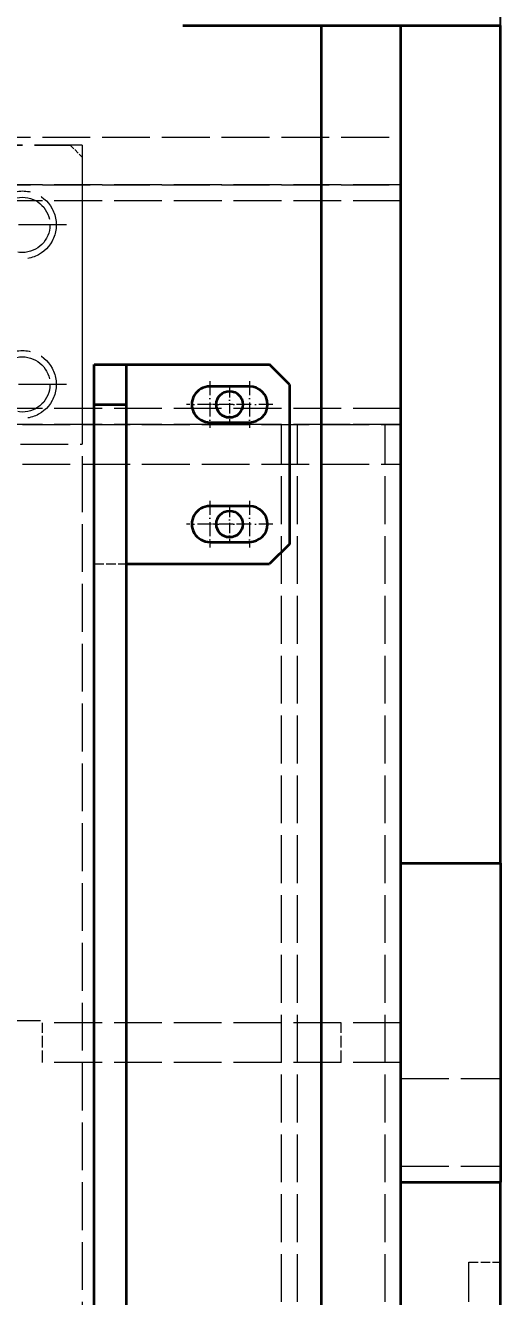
# Model space of a CAD drawing. Extents: x 0 to 18500, y -51 to 3802.
# Drawn here: x 2555.4 to 2674.6, y 2926.8 to 3245.5 of the extents above; entities that cross this region are included whole.
import ezdxf

# ---------------------------------------------------------------- set-up
doc = ezdxf.new("R2010")
doc.units = 0
doc.header["$MEASUREMENT"] = 0
for name, pattern in [('CENTER-HOKUTO', [23, 20, -1, 1, -1]), ('DASHDOT', [18.5, 12, -3, 0.5, -3]), ('DASHED', [15, 12, -3]), ('HIDDEN-HOKUTO', [3.8, 2.5, -1.3])]:
    doc.linetypes.add(name, pattern=pattern)
doc.layers.get('0').update_dxf_attribs({"linetype": 'CONTINUOUS'})
doc.layers.get('DEFPOINTS').update_dxf_attribs({"linetype": 'CONTINUOUS'})
for name, color, linetype in [('AM_7', 2, 'CENTER-HOKUTO'), ('AM_HID', 1, 'HIDDEN-HOKUTO'), ('WORD_DIM', 253, 'CONTINUOUS')]:
    doc.layers.add(name, color=color, linetype=linetype)
doc.styles.get("Standard").update_dxf_attribs({"font": 'romans.shx', "bigfont": 'bigfont.shx'})
doc.dimstyles.new('1-8', dxfattribs={"dimscale": 8, "dimtxt": 3.5, "dimasz": 3, "dimexe": 1, "dimexo": 0, "dimgap": 1, "dimtad": 3, "dimdsep": 46, "dimtxsty": 'Standard', "dimblk1": 'OPEN', "dimblk2": 'OPEN', "dimsah": 1, "dimcen": 0, "dimclrd": 256, "dimclre": 256, "dimclrt": 3, "dimadec": 0, "dimazin": 0, "dimtfac": 1, "dimtmove": 0, "dimatfit": 3, "dimldrblk": 'OPEN', "dimfxl": 0, "dimtolj": 1, "dimtzin": 0, "dimarcsym": 0})

# ---------------------------------------------------------------- blocks, each defined once
blk = doc.blocks.new('_OPEN')
at = {"color": 0}
for p, q in [((-1, 0.167), (0, 0)), ((-1, -0.167), (0, 0)), ((0, 0), (-1, 0))]:
    blk.add_line(p, q, dxfattribs=at)
blk = doc.blocks.new('*D1559')
at = {"layer": 'DEFPOINTS', "color": 0, "linetype": 'Continuous'}
for p in [(2674.63, 3629.1), (1160.63, 3245.49), (2674.63, 3245.49)]:
    blk.add_point(p, dxfattribs=at)
at = {"layer": 'WORD_DIM', "linetype": 'Continuous', "lineweight": -2}
for p, q in [((1160.63, 3245.49), (1160.63, 3637.1)), ((2674.63, 3245.49), (2674.63, 3637.1)), ((1184.63, 3629.1), (2650.63, 3629.1))]:
    blk.add_line(p, q, dxfattribs=at)
at = {"layer": 'WORD_DIM', "linetype": 'Continuous', "lineweight": -2, "xscale": 24, "yscale": 24, "zscale": 24, "rotation": 180}
blk.add_blockref('_OPEN', (1160.63, 3629.1), dxfattribs=at)
at = {"layer": 'WORD_DIM', "linetype": 'Continuous', "lineweight": -2, "xscale": 24, "yscale": 24, "zscale": 24}
blk.add_blockref('_OPEN', (2674.63, 3629.1), dxfattribs=at)
at = {"layer": 'WORD_DIM', "color": 3, "linetype": 'Continuous', "insert": (1917.63, 3651.1), "char_height": 28, "attachment_point": 5}
blk.add_mtext('\\A1;1514', dxfattribs=at)

msp = doc.modelspace()

# ---------------------------------------------------------------- linework, layer by layer
at = {"color": 7, "lineweight": 35}
for p, q in [((2594.89905, 3245.48996), (2629.62513, 3245.48996)), ((2629.62513, 3245.48996), (2629.62415, 2370.48996)), ((2629.62513, 3245.48996), (2649.62513, 3245.48996)), ((2649.62488, 3085.48996), (2649.62513, 3245.48996)), ((2649.62513, 3245.48996), (2674.62513, 3245.48996)), ((2674.62488, 3085.48996), (2674.62513, 3245.48996)), ((2582.62513, 3160.49008), (2616.62513, 3160.48996)), ((2621.62513, 3155.48996), (2621.62488, 3115.48996)), ((2572.6239, 2397.99265), (2572.62464, 3150.49008)), ((2580.62464, 3150.49008), (2580.6239, 2397.99265)), ((2582.62488, 3110.49008), (2616.62488, 3110.48996)), ((2649.62464, 3035.48996), (2649.62464, 3085.48996)), ((2674.62464, 3035.48996), (2674.62464, 3085.48996)), ((2649.62415, 2955.48996), (2649.62464, 3035.48996)), ((2649.62464, 3035.48996), (2674.62464, 3035.48996)), ((2674.62464, 3035.48996), (2674.62415, 2955.48996)), ((2649.62415, 2785.48996), (2649.62415, 2955.48996)), ((2649.62415, 2955.48996), (2674.62415, 2955.48996)), ((2674.62415, 2785.48996), (2674.62415, 2955.48996))]:
    msp.add_line(p, q, dxfattribs=at)
at = {"color": 7, "lineweight": 35, "ltscale": 0.25}
for p, q in [((2572.62464, 3150.49008), (2572.62488, 3160.49008)), ((2580.62488, 3160.49008), (2580.62464, 3150.49008)), ((2611.62513, 3154.98996), (2601.62513, 3154.98996)), ((2601.62513, 3145.98996), (2611.62513, 3145.98996)), ((2611.62488, 3124.98996), (2601.62488, 3124.98996)), ((2601.62488, 3115.98996), (2611.62488, 3115.98996))]:
    msp.add_line(p, q, dxfattribs=at)
at = {"color": 7, "lineweight": 35, "ltscale": 0.2}
for p, q in [((2572.62488, 3160.49008), (2580.62488, 3160.49008)), ((2572.62464, 3150.49008), (2580.62464, 3150.49008))]:
    msp.add_line(p, q, dxfattribs=at)
at = {"color": 7, "lineweight": 35, "ltscale": 0.05}
for p, q in [((2580.62513, 3160.49008), (2582.62513, 3160.49008)), ((2580.62488, 3110.49008), (2582.62488, 3110.49008))]:
    msp.add_line(p, q, dxfattribs=at)
at = {"color": 7, "lineweight": 35, "ltscale": 0.176777}
for p, q in [((2621.62513, 3155.48996), (2616.62513, 3160.48996)), ((2621.62488, 3115.48996), (2616.62488, 3110.48996))]:
    msp.add_line(p, q, dxfattribs=at)
at = {"color": 7, "lineweight": 35}
for centre in [(2606.62513, 3150.48996), (2606.62513, 3120.48996)]:
    msp.add_circle(centre, 3.3235, dxfattribs=at)
for centre, start, end in [((2601.62513, 3150.48996), 89.9999274, 269.9999292), ((2611.62513, 3150.48996), 269.9999292, 89.9999274), ((2601.62488, 3120.48996), 89.9999274, 269.9999292), ((2611.62488, 3120.48996), 269.9999292, 89.9999274)]:
    msp.add_arc(centre, 4.5, start, end, dxfattribs=at)
at = {"layer": 'AM_7', "color": 2, "linetype": 'DASHDOT', "lineweight": 13}
for p, q in [((2565.67566, 3195.49008), (2543.57581, 3195.49008)), ((2565.67566, 3155.49008), (2543.57581, 3155.49008)), ((2559.12513, 2995.99008), (2429.12513, 2995.99008))]:
    msp.add_line(p, q, dxfattribs=at)
at = {"layer": 'AM_7', "color": 2, "linetype": 'DASHDOT', "lineweight": 13, "ltscale": 0.292502}
for p, q in [((2601.62513, 3156.34006), (2601.62513, 3144.63998)), ((2611.62513, 3156.34006), (2611.62513, 3144.63998)), ((2601.62488, 3126.34006), (2601.62488, 3114.63998)), ((2611.62488, 3126.34006), (2611.62488, 3114.63998))]:
    msp.add_line(p, q, dxfattribs=at)
at = {"layer": 'AM_7', "color": 2, "linetype": 'DASHDOT', "lineweight": 13, "ltscale": 0.216028}
for p, q in [((2606.62513, 3154.81052), (2606.62513, 3146.1694)), ((2610.94544, 3150.48996), (2602.30432, 3150.48996)), ((2606.62513, 3124.81052), (2606.62513, 3116.1694)), ((2610.94544, 3120.48996), (2602.30432, 3120.48996))]:
    msp.add_line(p, q, dxfattribs=at)
at = {"layer": 'AM_7', "color": 2, "linetype": 'DASHDOT', "lineweight": 13, "ltscale": 0.292499}
for p, q in [((2607.47498, 3150.48996), (2595.77503, 3150.48996)), ((2617.47498, 3150.48996), (2605.77503, 3150.48996)), ((2607.47498, 3120.48996), (2595.77503, 3120.48996)), ((2617.47498, 3120.48996), (2605.77503, 3120.48996))]:
    msp.add_line(p, q, dxfattribs=at)
at = {"layer": 'AM_HID', "color": 1, "linetype": 'DASHED', "lineweight": 13}
for p, q in [((2649.62513, 3245.48996), (2649.62415, 2495.48996)), ((2409.62513, 3217.4902), (2649.62513, 3217.48996)), ((2569.62561, 3215.48996), (2419.62561, 3215.4902)), ((2422.62561, 3215.4902), (2566.62561, 3215.48996)), ((2569.62561, 3215.48996), (2569.62561, 3140.48996)), ((2569.62561, 3212.48996), (2569.62561, 3135.48996)), ((2649.62561, 3205.48996), (2404.62488, 3205.4902)), ((2409.62513, 3205.4902), (2649.62513, 3205.48996)), ((2649.62561, 3201.48996), (1185.62549, 3201.49167)), ((2649.62537, 3149.48996), (1185.62537, 3149.49167)), ((2649.62537, 3145.48996), (2449.62464, 3145.4902)), ((2554.62513, 3145.49008), (2649.62513, 3145.48996)), ((2619.62464, 2595.48996), (2619.62561, 3145.48996)), ((2623.62464, 2595.48996), (2623.62561, 3145.48996)), ((2645.62464, 2595.48996), (2645.62561, 3145.48996)), ((2449.12488, 3140.4902), (2569.62561, 3140.48996)), ((2554.62513, 3135.49008), (2649.62513, 3135.48996)), ((2569.62561, 3135.48996), (2569.62513, 2605.48996)), ((2649.62488, 2995.48996), (2559.62488, 2995.49008)), ((2649.62488, 2985.48996), (2559.62488, 2985.49008)), ((2649.62439, 2981.48996), (2674.62439, 2981.48996)), ((2649.62464, 2981.48996), (2674.62464, 2981.48996)), ((2649.62464, 2981.48996), (2674.62464, 2981.48996)), ((2649.62439, 2959.48996), (2674.62439, 2959.48996)), ((2649.62464, 2959.48996), (2674.62464, 2959.48996)), ((2649.62464, 2959.48996), (2674.62464, 2959.48996)), ((2666.62439, 2805.48996), (2666.62464, 2935.48996))]:
    msp.add_line(p, q, dxfattribs=at)
at = {"layer": 'AM_HID', "color": 1, "linetype": 'DASHED', "lineweight": 13, "ltscale": 0.106066}
msp.add_line((2566.62561, 3215.48996), (2569.62561, 3212.48996), dxfattribs=at)
at = {"layer": 'AM_HID', "color": 1, "linetype": 'DASHED', "lineweight": 13, "ltscale": 0.3}
msp.add_line((2649.62513, 3205.48996), (2649.62513, 3217.48996), dxfattribs=at)
at = {"layer": 'AM_HID', "color": 1, "linetype": 'DASHED', "lineweight": 13, "ltscale": 0.15}
for p, q in [((2619.62561, 3145.48996), (2625.62561, 3145.48996)), ((2649.62561, 3145.48996), (2643.62561, 3145.48996))]:
    msp.add_line(p, q, dxfattribs=at)
at = {"layer": 'AM_HID', "color": 1, "linetype": 'DASHED', "lineweight": 13, "ltscale": 0.25}
for p, q in [((2619.62561, 3135.48996), (2619.62561, 3145.48996)), ((2649.62513, 3135.48996), (2649.62513, 3145.48996)), ((2559.62488, 2985.49008), (2559.62488, 2995.49008)), ((2634.62513, 2985.48996), (2634.62513, 2995.48996)), ((2649.62488, 2985.48996), (2649.62488, 2995.48996))]:
    msp.add_line(p, q, dxfattribs=at)
at = {"layer": 'AM_HID', "color": 1, "linetype": 'DASHED', "lineweight": 13, "ltscale": 0.45}
msp.add_line((2643.62561, 3145.48996), (2625.62561, 3145.48996), dxfattribs=at)
at = {"layer": 'AM_HID', "color": 1, "linetype": 'DASHED', "lineweight": 13, "ltscale": 0.2}
for p, q in [((2572.62488, 3110.49008), (2580.62488, 3110.49008)), ((2666.62464, 2935.48996), (2674.62464, 2935.48996))]:
    msp.add_line(p, q, dxfattribs=at)
at = {"layer": 'AM_HID', "color": 1, "linetype": 'DASHED', "lineweight": 13}
for centre, radius in [((2554.62561, 3195.49008), 8.5), ((2554.62561, 3195.49008), 6.9175), ((2554.62561, 3155.49008), 8.5), ((2554.62561, 3155.49008), 6.9175)]:
    msp.add_circle(centre, radius, dxfattribs=at)

# ---------------------------------------------------------------- dimensions: what is measured, and where the dimension line sits
at = {"layer": 'WORD_DIM', "linetype": 'Continuous'}
dim = msp.add_linear_dim(base=(2674.62513, 3629.09808), p1=(1160.625, 3245.49179), p2=(2674.62513, 3245.48996), dimstyle='1-8', dxfattribs=at)
dim.commit()
dim.dimension.update_dxf_attribs({"geometry": '*D1559', "text_midpoint": (1917.62506, 3651.09808)})

doc.saveas('drawing.dxf')
